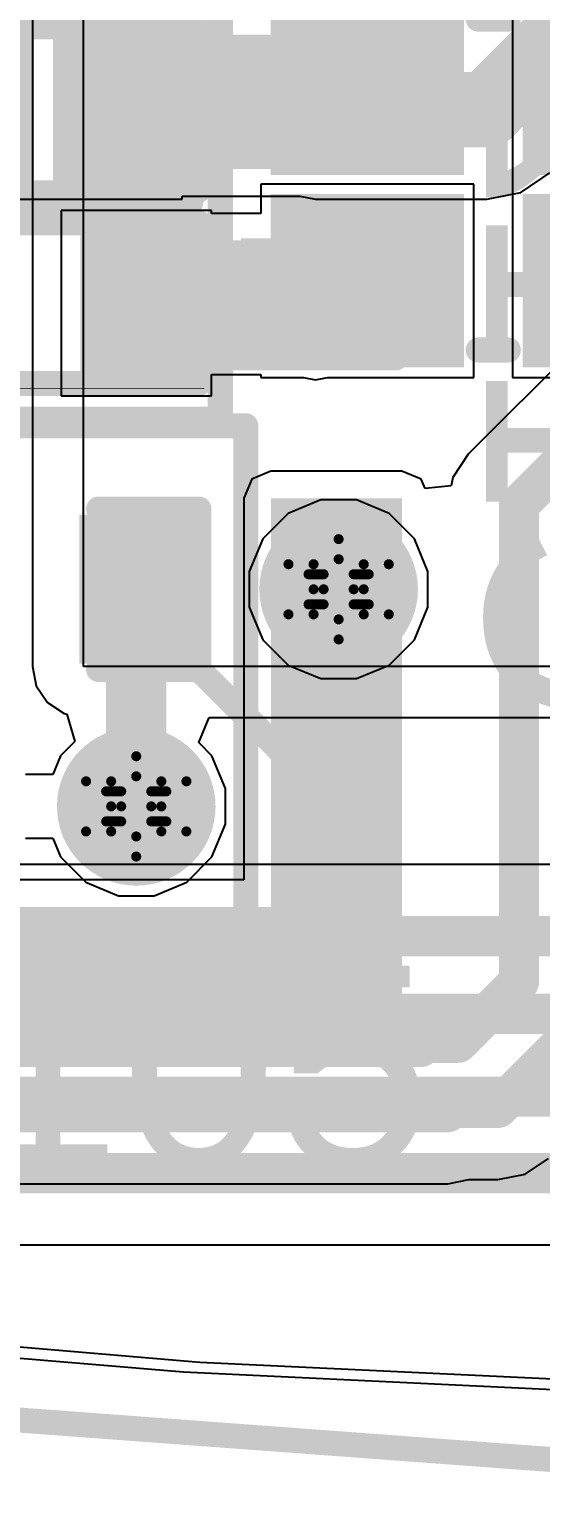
# Model space of a CAD drawing. Header units: inches. Extents: x -2.7 to 10.9, y -2.9 to 7.4.
# Drawn here: x -0.2092 to -0.1072, y -2.8568 to -2.5659 of the extents above; entities that cross this region are included whole.
import ezdxf

# ---------------------------------------------------------------- set-up
doc = ezdxf.new("R2010")
doc.units = ezdxf.units.IN
doc.header["$MEASUREMENT"] = 0
for name, color, linetype in [('Board Outline', 216, 'Continuous'), ('Bottom Layer', 5, 'Continuous'), ('Bottom Overlay', 54, 'Continuous'), ('Bottom Paste', 16, 'Continuous'), ('Bottom Solder', 6, 'Continuous'), ('Drill Drawing', 1, 'Continuous'), ('Layer 2', 16, 'Continuous'), ('Layer 3', 76, 'Continuous'), ('Top Layer', 1, 'Continuous'), ('Top Overlay', 2, 'Continuous'), ('Top Paste', 8, 'Continuous'), ('Top Solder', 216, 'Continuous'), ('Via Holes', 16, 'Continuous')]:
    doc.layers.add(name, color=color, linetype=linetype)
doc.styles.add('Arial', font='', dxfattribs={"height": 0.2})
doc.styles.get('Arial').set_extended_font_data('Arial')

# ---------------------------------------------------------------- blocks, each defined once
blk = doc.blocks.new('YSO690PR_1')
at = {"layer": 'Top Layer'}
for points in [[(-0.04035, 0.03248), (-0.00984, 0.03248), (-0.00984, 0.00591), (-0.04035, 0.00591)], [(0.00984, 0.03248), (0.04035, 0.03248), (0.04035, 0.00591), (0.00984, 0.00591)], [(-0.04035, -0.00591), (-0.00984, -0.00591), (-0.00984, -0.03248), (-0.04035, -0.03248)], [(0.00984, -0.00591), (0.04035, -0.00591), (0.04035, -0.03248), (0.00984, -0.03248)]]:
    blk.add_hatch(color=1, dxfattribs=at).paths.add_polyline_path(points)
at = {"layer": 'Top Paste'}
for points in [[(-0.04035, 0.03248), (-0.00984, 0.03248), (-0.00984, 0.00591), (-0.04035, 0.00591)], [(0.00984, 0.03248), (0.04035, 0.03248), (0.04035, 0.00591), (0.00984, 0.00591)], [(-0.04035, -0.00591), (-0.00984, -0.00591), (-0.00984, -0.03248), (-0.04035, -0.03248)], [(0.00984, -0.00591), (0.04035, -0.00591), (0.04035, -0.03248), (0.00984, -0.03248)]]:
    blk.add_hatch(color=8, dxfattribs=at).paths.add_polyline_path(points)
at = {"layer": 'Top Solder'}
for points in [[(-0.04435, 0.03648), (-0.00584, 0.03648), (-0.00584, 0.00191), (-0.04435, 0.00191)], [(0.00584, 0.03648), (0.04435, 0.03648), (0.04435, 0.00191), (0.00584, 0.00191)], [(-0.04435, -0.00191), (-0.00584, -0.00191), (-0.00584, -0.03648), (-0.04435, -0.03648)], [(0.00584, -0.00191), (0.04435, -0.00191), (0.04435, -0.03648), (0.00584, -0.03648)]]:
    blk.add_hatch(color=216, dxfattribs=at).paths.add_polyline_path(points)
at = {"layer": 'Top Overlay'}
for points in [[(0.003, 0.033, 0.005, 0.005, 0), (-0.003, 0.033, 0.005, 0.005, 0)], [(-0.054, -0.013, 0.00827, 0.00827, 0), (-0.054, -0.023, 0.00827, 0.00827, 0)], [(-0.049, -0.018, 0.00827, 0.00827, 0), (-0.054, -0.013, 0.00827, 0.00827, 0)], [(-0.049, -0.018, 0.00827, 0.00827, 0), (-0.054, -0.023, 0.00827, 0.00827, 0)], [(0.003, -0.033, 0.005, 0.005, 0), (-0.003, -0.033, 0.005, 0.005, 0)]]:
    blk.add_lwpolyline(points, format="xyseb", dxfattribs=at)
for points in [[(-0.00425, 0.033, 0.0025, 0.0025, 1), (-0.00175, 0.033, 0.0025, 0.0025, 1)], [(0.00175, 0.033, 0.0025, 0.0025, 1), (0.00425, 0.033, 0.0025, 0.0025, 1)], [(-0.05607, -0.013, 0.00413, 0.00413, 1), (-0.05193, -0.013, 0.00413, 0.00413, 1)], [(-0.05607, -0.013, 0.00413, 0.00413, 1), (-0.05193, -0.013, 0.00413, 0.00413, 1)], [(-0.05107, -0.018, 0.00413, 0.00413, 1), (-0.04693, -0.018, 0.00413, 0.00413, 1)], [(-0.05107, -0.018, 0.00413, 0.00413, 1), (-0.04693, -0.018, 0.00413, 0.00413, 1)], [(-0.05607, -0.023, 0.00413, 0.00413, 1), (-0.05193, -0.023, 0.00413, 0.00413, 1)], [(-0.05607, -0.023, 0.00413, 0.00413, 1), (-0.05193, -0.023, 0.00413, 0.00413, 1)], [(-0.00425, -0.033, 0.0025, 0.0025, 1), (-0.00175, -0.033, 0.0025, 0.0025, 1)], [(0.00175, -0.033, 0.0025, 0.0025, 1), (0.00425, -0.033, 0.0025, 0.0025, 1)]]:
    blk.add_lwpolyline(points, format="xyseb", close=True, dxfattribs=at)
blk = doc.blocks.new('R___0402_54')
at = {"layer": 'Top Layer'}
for points in [[(-0.0275, -0.0125), (-0.0275, 0.0125), (-0.0095, 0.0125), (-0.0095, -0.0125)], [(0.0095, -0.0125), (0.0095, 0.0125), (0.0275, 0.0125), (0.0275, -0.0125)]]:
    blk.add_hatch(color=1, dxfattribs=at).paths.add_polyline_path(points)
at = {"layer": 'Top Paste'}
for points in [[(-0.0275, -0.0125), (-0.0275, 0.0125), (-0.0095, 0.0125), (-0.0095, -0.0125)], [(0.0095, -0.0125), (0.0095, 0.0125), (0.0275, 0.0125), (0.0275, -0.0125)]]:
    blk.add_hatch(color=8, dxfattribs=at).paths.add_polyline_path(points)
at = {"layer": 'Top Solder'}
for points in [[(-0.02967, -0.01467), (-0.02967, 0.01467), (-0.00733, 0.01467), (-0.00733, -0.01467)], [(0.00733, -0.01467), (0.00733, 0.01467), (0.02967, 0.01467), (0.02967, -0.01467)]]:
    blk.add_hatch(color=216, dxfattribs=at).paths.add_polyline_path(points)
at = {"layer": 'Top Overlay'}
for points in [[(-0.031, 0.016, 0.005, 0.005, 0), (0.031, 0.016, 0.005, 0.005, 0)], [(-0.031, -0.016, 0.005, 0.005, 0), (-0.031, 0.016, 0.005, 0.005, 0)], [(0.031, -0.016, 0.005, 0.005, 0), (0.031, 0.016, 0.005, 0.005, 0)], [(-0.031, -0.016, 0.005, 0.005, 0), (0.031, -0.016, 0.005, 0.005, 0)], [(-0.032, -0.017, 0.000127, 0.000127, 0), (0.032, -0.017, 0.000127, 0.000127, 0)]]:
    blk.add_lwpolyline(points, format="xyseb", dxfattribs=at)
for points in [[(-0.03225, 0.016, 0.0025, 0.0025, 1), (-0.02975, 0.016, 0.0025, 0.0025, 1)], [(-0.03225, 0.016, 0.0025, 0.0025, 1), (-0.02975, 0.016, 0.0025, 0.0025, 1)], [(0.02975, 0.016, 0.0025, 0.0025, 1), (0.03225, 0.016, 0.0025, 0.0025, 1)], [(0.02975, 0.016, 0.0025, 0.0025, 1), (0.03225, 0.016, 0.0025, 0.0025, 1)], [(-0.03225, -0.016, 0.0025, 0.0025, 1), (-0.02975, -0.016, 0.0025, 0.0025, 1)], [(-0.03225, -0.016, 0.0025, 0.0025, 1), (-0.02975, -0.016, 0.0025, 0.0025, 1)], [(0.02975, -0.016, 0.0025, 0.0025, 1), (0.03225, -0.016, 0.0025, 0.0025, 1)], [(0.02975, -0.016, 0.0025, 0.0025, 1), (0.03225, -0.016, 0.0025, 0.0025, 1)], [(-0.03203, -0.017, 0.0000635, 0.0000635, 1), (-0.03197, -0.017, 0.0000635, 0.0000635, 1)], [(0.03197, -0.017, 0.0000635, 0.0000635, 1), (0.03203, -0.017, 0.0000635, 0.0000635, 1)]]:
    blk.add_lwpolyline(points, format="xyseb", close=True, dxfattribs=at)
blk = doc.blocks.new('IND_0402_B_67')
at = {"layer": 'Bottom Layer'}
for points in [[(-0.02165, 0.01181), (-0.00591, 0.01181), (-0.00591, -0.01181), (-0.02165, -0.01181)], [(0.00591, 0.01181), (0.02165, 0.01181), (0.02165, -0.01181), (0.00591, -0.01181)]]:
    blk.add_hatch(color=5, dxfattribs=at).paths.add_polyline_path(points)
at = {"layer": 'Bottom Paste'}
for points in [[(-0.02165, 0.01181), (-0.00591, 0.01181), (-0.00591, -0.01181), (-0.02165, -0.01181)], [(0.00591, 0.01181), (0.02165, 0.01181), (0.02165, -0.01181), (0.00591, -0.01181)]]:
    blk.add_hatch(color=16, dxfattribs=at).paths.add_polyline_path(points)
at = {"layer": 'Bottom Solder'}
for points in [[(-0.02565, 0.01581), (-0.00191, 0.01581), (-0.00191, -0.01581), (-0.02565, -0.01581)], [(0.00191, 0.01581), (0.02565, 0.01581), (0.02565, -0.01581), (0.00191, -0.01581)]]:
    blk.add_hatch(color=6, dxfattribs=at).paths.add_polyline_path(points)
at = {"layer": 'Bottom Overlay'}
for points in [[(-0.028, 0.018, 0.00787, 0.00787, 0), (-0.012, 0.018, 0.00787, 0.00787, 0)], [(-0.028, -0.018, 0.00787, 0.00787, 0), (-0.028, 0.018, 0.00787, 0.00787, 0)], [(-0.012, 0.018, 0.00787, 0.00787, 0), (0.028, 0.018, 0.00787, 0.00787, 0)], [(0.028, -0.018, 0.00787, 0.00787, 0), (0.028, 0.018, 0.00787, 0.00787, 0)], [(-0.028, -0.018, 0.00787, 0.00787, 0), (-0.012, -0.018, 0.00787, 0.00787, 0)], [(-0.012, -0.018, 0.00787, 0.00787, 0), (0.028, -0.018, 0.00787, 0.00787, 0)]]:
    blk.add_lwpolyline(points, format="xyseb", dxfattribs=at)
for points in [[(-0.02997, 0.018, 0.00394, 0.00394, 1), (-0.02603, 0.018, 0.00394, 0.00394, 1)], [(-0.02997, 0.018, 0.00394, 0.00394, 1), (-0.02603, 0.018, 0.00394, 0.00394, 1)], [(-0.01397, 0.018, 0.00394, 0.00394, 1), (-0.01003, 0.018, 0.00394, 0.00394, 1)], [(-0.01397, 0.018, 0.00394, 0.00394, 1), (-0.01003, 0.018, 0.00394, 0.00394, 1)], [(0.02603, 0.018, 0.00394, 0.00394, 1), (0.02997, 0.018, 0.00394, 0.00394, 1)], [(0.02603, 0.018, 0.00394, 0.00394, 1), (0.02997, 0.018, 0.00394, 0.00394, 1)], [(-0.02997, -0.018, 0.00394, 0.00394, 1), (-0.02603, -0.018, 0.00394, 0.00394, 1)], [(-0.02997, -0.018, 0.00394, 0.00394, 1), (-0.02603, -0.018, 0.00394, 0.00394, 1)], [(-0.01397, -0.018, 0.00394, 0.00394, 1), (-0.01003, -0.018, 0.00394, 0.00394, 1)], [(-0.01397, -0.018, 0.00394, 0.00394, 1), (-0.01003, -0.018, 0.00394, 0.00394, 1)], [(0.02603, -0.018, 0.00394, 0.00394, 1), (0.02997, -0.018, 0.00394, 0.00394, 1)], [(0.02603, -0.018, 0.00394, 0.00394, 1), (0.02997, -0.018, 0.00394, 0.00394, 1)]]:
    blk.add_lwpolyline(points, format="xyseb", close=True, dxfattribs=at)
blk = doc.blocks.new('C___0402_B_76')
at = {"layer": 'Bottom Layer'}
for points in [[(-0.0095, 0.0125), (-0.0095, -0.0125), (-0.0275, -0.0125), (-0.0275, 0.0125)], [(0.0275, 0.0125), (0.0275, -0.0125), (0.0095, -0.0125), (0.0095, 0.0125)]]:
    blk.add_hatch(color=5, dxfattribs=at).paths.add_polyline_path(points)
at = {"layer": 'Bottom Paste'}
for points in [[(-0.0095, 0.0125), (-0.0095, -0.0125), (-0.0275, -0.0125), (-0.0275, 0.0125)], [(0.0275, 0.0125), (0.0275, -0.0125), (0.0095, -0.0125), (0.0095, 0.0125)]]:
    blk.add_hatch(color=16, dxfattribs=at).paths.add_polyline_path(points)
at = {"layer": 'Bottom Solder'}
for points in [[(-0.00714, 0.01486), (-0.00714, -0.01486), (-0.02986, -0.01486), (-0.02986, 0.01486)], [(0.02986, 0.01486), (0.02986, -0.01486), (0.00714, -0.01486), (0.00714, 0.01486)]]:
    blk.add_hatch(color=6, dxfattribs=at).paths.add_polyline_path(points)
at = {"layer": 'Bottom Overlay'}
for points in [[(-0.031, 0.016, 0.005, 0.005, 0), (-0.011, 0.016, 0.005, 0.005, 0)], [(-0.031, 0.016, 0.005, 0.005, 0), (-0.031, -0.016, 0.005, 0.005, 0)], [(0.011, 0.016, 0.005, 0.005, 0), (0.031, 0.016, 0.005, 0.005, 0)], [(0.031, 0.016, 0.005, 0.005, 0), (0.031, -0.016, 0.005, 0.005, 0)], [(-0.031, -0.016, 0.005, 0.005, 0), (-0.011, -0.016, 0.005, 0.005, 0)], [(0.011, -0.016, 0.005, 0.005, 0), (0.031, -0.016, 0.005, 0.005, 0)]]:
    blk.add_lwpolyline(points, format="xyseb", dxfattribs=at)
for points in [[(-0.03225, 0.016, 0.0025, 0.0025, 1), (-0.02975, 0.016, 0.0025, 0.0025, 1)], [(-0.03225, 0.016, 0.0025, 0.0025, 1), (-0.02975, 0.016, 0.0025, 0.0025, 1)], [(-0.01225, 0.016, 0.0025, 0.0025, 1), (-0.00975, 0.016, 0.0025, 0.0025, 1)], [(0.00975, 0.016, 0.0025, 0.0025, 1), (0.01225, 0.016, 0.0025, 0.0025, 1)], [(0.02975, 0.016, 0.0025, 0.0025, 1), (0.03225, 0.016, 0.0025, 0.0025, 1)], [(0.02975, 0.016, 0.0025, 0.0025, 1), (0.03225, 0.016, 0.0025, 0.0025, 1)], [(-0.03225, -0.016, 0.0025, 0.0025, 1), (-0.02975, -0.016, 0.0025, 0.0025, 1)], [(-0.03225, -0.016, 0.0025, 0.0025, 1), (-0.02975, -0.016, 0.0025, 0.0025, 1)], [(-0.01225, -0.016, 0.0025, 0.0025, 1), (-0.00975, -0.016, 0.0025, 0.0025, 1)], [(0.00975, -0.016, 0.0025, 0.0025, 1), (0.01225, -0.016, 0.0025, 0.0025, 1)], [(0.02975, -0.016, 0.0025, 0.0025, 1), (0.03225, -0.016, 0.0025, 0.0025, 1)], [(0.02975, -0.016, 0.0025, 0.0025, 1), (0.03225, -0.016, 0.0025, 0.0025, 1)]]:
    blk.add_lwpolyline(points, format="xyseb", close=True, dxfattribs=at)
blk = doc.blocks.new('C___0402_83')
at = {"layer": 'Top Layer'}
for points in [[(-0.0275, -0.0125), (-0.0275, 0.0125), (-0.0095, 0.0125), (-0.0095, -0.0125)], [(0.0095, -0.0125), (0.0095, 0.0125), (0.0275, 0.0125), (0.0275, -0.0125)]]:
    blk.add_hatch(color=1, dxfattribs=at).paths.add_polyline_path(points)
at = {"layer": 'Top Paste'}
for points in [[(-0.0275, -0.0125), (-0.0275, 0.0125), (-0.0095, 0.0125), (-0.0095, -0.0125)], [(0.0095, -0.0125), (0.0095, 0.0125), (0.0275, 0.0125), (0.0275, -0.0125)]]:
    blk.add_hatch(color=8, dxfattribs=at).paths.add_polyline_path(points)
at = {"layer": 'Top Solder'}
for points in [[(-0.02986, -0.01486), (-0.02986, 0.01486), (-0.00714, 0.01486), (-0.00714, -0.01486)], [(0.00714, -0.01486), (0.00714, 0.01486), (0.02986, 0.01486), (0.02986, -0.01486)]]:
    blk.add_hatch(color=216, dxfattribs=at).paths.add_polyline_path(points)
at = {"layer": 'Top Overlay'}
for points in [[(-0.031, 0.016, 0.005, 0.005, 0), (-0.031, -0.016, 0.005, 0.005, 0)], [(-0.011, 0.016, 0.005, 0.005, 0), (-0.031, 0.016, 0.005, 0.005, 0)], [(0.031, 0.016, 0.005, 0.005, 0), (0.011, 0.016, 0.005, 0.005, 0)], [(0.031, 0.016, 0.005, 0.005, 0), (0.031, -0.016, 0.005, 0.005, 0)], [(-0.011, -0.016, 0.005, 0.005, 0), (-0.031, -0.016, 0.005, 0.005, 0)], [(0.031, -0.016, 0.005, 0.005, 0), (0.011, -0.016, 0.005, 0.005, 0)]]:
    blk.add_lwpolyline(points, format="xyseb", dxfattribs=at)
for points in [[(-0.03225, 0.016, 0.0025, 0.0025, 1), (-0.02975, 0.016, 0.0025, 0.0025, 1)], [(-0.03225, 0.016, 0.0025, 0.0025, 1), (-0.02975, 0.016, 0.0025, 0.0025, 1)], [(-0.01225, 0.016, 0.0025, 0.0025, 1), (-0.00975, 0.016, 0.0025, 0.0025, 1)], [(0.00975, 0.016, 0.0025, 0.0025, 1), (0.01225, 0.016, 0.0025, 0.0025, 1)], [(0.02975, 0.016, 0.0025, 0.0025, 1), (0.03225, 0.016, 0.0025, 0.0025, 1)], [(0.02975, 0.016, 0.0025, 0.0025, 1), (0.03225, 0.016, 0.0025, 0.0025, 1)], [(-0.03225, -0.016, 0.0025, 0.0025, 1), (-0.02975, -0.016, 0.0025, 0.0025, 1)], [(-0.03225, -0.016, 0.0025, 0.0025, 1), (-0.02975, -0.016, 0.0025, 0.0025, 1)], [(-0.01225, -0.016, 0.0025, 0.0025, 1), (-0.00975, -0.016, 0.0025, 0.0025, 1)], [(0.00975, -0.016, 0.0025, 0.0025, 1), (0.01225, -0.016, 0.0025, 0.0025, 1)], [(0.02975, -0.016, 0.0025, 0.0025, 1), (0.03225, -0.016, 0.0025, 0.0025, 1)], [(0.02975, -0.016, 0.0025, 0.0025, 1), (0.03225, -0.016, 0.0025, 0.0025, 1)]]:
    blk.add_lwpolyline(points, format="xyseb", close=True, dxfattribs=at)
blk = doc.blocks.new('C___0402_84')
at = {"layer": 'Top Layer'}
for points in [[(-0.0275, -0.0125), (-0.0275, 0.0125), (-0.0095, 0.0125), (-0.0095, -0.0125)], [(0.0095, -0.0125), (0.0095, 0.0125), (0.0275, 0.0125), (0.0275, -0.0125)]]:
    blk.add_hatch(color=1, dxfattribs=at).paths.add_polyline_path(points)
at = {"layer": 'Top Paste'}
for points in [[(-0.0275, -0.0125), (-0.0275, 0.0125), (-0.0095, 0.0125), (-0.0095, -0.0125)], [(0.0095, -0.0125), (0.0095, 0.0125), (0.0275, 0.0125), (0.0275, -0.0125)]]:
    blk.add_hatch(color=8, dxfattribs=at).paths.add_polyline_path(points)
at = {"layer": 'Top Solder'}
for points in [[(-0.02986, -0.01486), (-0.02986, 0.01486), (-0.00714, 0.01486), (-0.00714, -0.01486)], [(0.00714, -0.01486), (0.00714, 0.01486), (0.02986, 0.01486), (0.02986, -0.01486)]]:
    blk.add_hatch(color=216, dxfattribs=at).paths.add_polyline_path(points)
at = {"layer": 'Top Overlay'}
for points in [[(-0.031, 0.016, 0.005, 0.005, 0), (-0.031, -0.016, 0.005, 0.005, 0)], [(-0.011, 0.016, 0.005, 0.005, 0), (-0.031, 0.016, 0.005, 0.005, 0)], [(0.031, 0.016, 0.005, 0.005, 0), (0.011, 0.016, 0.005, 0.005, 0)], [(0.031, 0.016, 0.005, 0.005, 0), (0.031, -0.016, 0.005, 0.005, 0)], [(-0.011, -0.016, 0.005, 0.005, 0), (-0.031, -0.016, 0.005, 0.005, 0)], [(0.031, -0.016, 0.005, 0.005, 0), (0.011, -0.016, 0.005, 0.005, 0)]]:
    blk.add_lwpolyline(points, format="xyseb", dxfattribs=at)
for points in [[(-0.03225, 0.016, 0.0025, 0.0025, 1), (-0.02975, 0.016, 0.0025, 0.0025, 1)], [(-0.03225, 0.016, 0.0025, 0.0025, 1), (-0.02975, 0.016, 0.0025, 0.0025, 1)], [(-0.01225, 0.016, 0.0025, 0.0025, 1), (-0.00975, 0.016, 0.0025, 0.0025, 1)], [(0.00975, 0.016, 0.0025, 0.0025, 1), (0.01225, 0.016, 0.0025, 0.0025, 1)], [(0.02975, 0.016, 0.0025, 0.0025, 1), (0.03225, 0.016, 0.0025, 0.0025, 1)], [(0.02975, 0.016, 0.0025, 0.0025, 1), (0.03225, 0.016, 0.0025, 0.0025, 1)], [(-0.03225, -0.016, 0.0025, 0.0025, 1), (-0.02975, -0.016, 0.0025, 0.0025, 1)], [(-0.03225, -0.016, 0.0025, 0.0025, 1), (-0.02975, -0.016, 0.0025, 0.0025, 1)], [(-0.01225, -0.016, 0.0025, 0.0025, 1), (-0.00975, -0.016, 0.0025, 0.0025, 1)], [(0.00975, -0.016, 0.0025, 0.0025, 1), (0.01225, -0.016, 0.0025, 0.0025, 1)], [(0.02975, -0.016, 0.0025, 0.0025, 1), (0.03225, -0.016, 0.0025, 0.0025, 1)], [(0.02975, -0.016, 0.0025, 0.0025, 1), (0.03225, -0.016, 0.0025, 0.0025, 1)]]:
    blk.add_lwpolyline(points, format="xyseb", close=True, dxfattribs=at)

msp = doc.modelspace()

# ---------------------------------------------------------------- hatches: boundary and pattern name
at = {"layer": 'Bottom Layer'}
for points in [[(-0.20042, -2.59378), (-0.13958, -2.59378), (-0.13958, -2.57016), (-0.20042, -2.57016)], [(-0.16097, -2.75991), (-0.13486, -2.75991), (-0.13486, -2.65947), (-0.16097, -2.65947)], [(-0.29581, -2.75991), (-0.13486, -2.75991), (-0.13486, -2.741), (-0.29581, -2.741)]]:
    msp.add_hatch(color=5, dxfattribs=at).paths.add_polyline_path(points)
h = msp.add_hatch(color=5, dxfattribs=at)
edge = h.paths.add_edge_path()
edge.add_arc((-0.14748, -2.67762), 0.01181, 0, 360)
h = msp.add_hatch(color=5, dxfattribs=at)
edge = h.paths.add_edge_path()
edge.add_arc((-0.18783, -2.72092), 0.01181, 0, 360)
at = {"layer": 'Bottom Solder'}
h = msp.add_hatch(color=6, dxfattribs=at)
edge = h.paths.add_edge_path()
edge.add_arc((-0.14748, -2.67762), 0.01581, 0, 360)
h = msp.add_hatch(color=6, dxfattribs=at)
edge = h.paths.add_edge_path()
edge.add_arc((-0.18783, -2.72092), 0.01581, 0, 360)
at = {"layer": 'Layer 2'}
h = msp.add_hatch(color=16, dxfattribs=at)
edge = h.paths.add_edge_path()
edge.add_arc((-0.14748, -2.67762), 0.01181, 0, 360)
h = msp.add_hatch(color=16, dxfattribs=at)
edge = h.paths.add_edge_path()
edge.add_arc((-0.18783, -2.72092), 0.01181, 0, 360)
at = {"layer": 'Layer 3'}
h = msp.add_hatch(color=76, dxfattribs=at)
edge = h.paths.add_edge_path()
edge.add_arc((-0.14748, -2.67762), 0.01181, 0, 360)
h = msp.add_hatch(color=76, dxfattribs=at)
edge = h.paths.add_edge_path()
edge.add_arc((-0.18783, -2.72092), 0.01181, 0, 360)
at = {"layer": 'Top Layer'}
msp.add_hatch(color=1, dxfattribs=at).paths.add_polyline_path([(-0.19683, -2.62937), (-0.1265, -2.62937), (-0.1265, -2.60805), (-0.19683, -2.60805)])
h = msp.add_hatch(color=1, dxfattribs=at)
edge = h.paths.add_edge_path()
edge.add_arc((-0.14748, -2.67762), 0.01181, 0, 360)
h = msp.add_hatch(color=1, dxfattribs=at)
edge = h.paths.add_edge_path()
edge.add_arc((-0.18783, -2.72092), 0.01181, 0, 360)
at = {"layer": 'Top Solder'}
h = msp.add_hatch(color=216, dxfattribs=at)
edge = h.paths.add_edge_path()
edge.add_arc((-0.14748, -2.67762), 0.01581, 0, 360)
h = msp.add_hatch(color=216, dxfattribs=at)
edge = h.paths.add_edge_path()
edge.add_arc((-0.18783, -2.72092), 0.01581, 0, 360)
at = {"layer": 'Via Holes'}
h = msp.add_hatch(color=7, dxfattribs=at)
edge = h.paths.add_edge_path()
edge.add_arc((-0.14748, -2.67762), 0.00591, 0, 360)
h = msp.add_hatch(color=7, dxfattribs=at)
edge = h.paths.add_edge_path()
edge.add_arc((-0.18783, -2.72092), 0.00591, 0, 360)

# ---------------------------------------------------------------- linework, layer by layer
at = {"layer": 'Board Outline'}
msp.add_lwpolyline([(2.84412, -0.24125, 0.005, 0.005, -0.741893), (-2.49969, -1.37795, 0.005, 0.005, 0)], format="xyseb", dxfattribs=at)
at = {"layer": 'Bottom Layer'}
for p, q in [((-0.11114, -2.59845), (-0.10535, -2.59459)), ((-0.23398, -2.59978), (-0.17867, -2.59978)), ((-0.17867, -2.59978), (-0.17867, -2.59919)), ((-0.17867, -2.59919), (-0.15519, -2.59919)), ((-0.15519, -2.59919), (-0.15208, -2.59981)), ((-0.15208, -2.59981), (-0.11796, -2.59981)), ((-0.11796, -2.59981), (-0.11114, -2.59845)), ((-0.10038, -2.62942), (-0.12163, -2.65067)), ((-0.12163, -2.65067), (-0.12472, -2.6553)), ((-0.16479, -2.65564), (-0.16638, -2.65947)), ((-0.16097, -2.65406), (-0.16479, -2.65564)), ((-0.13486, -2.65406), (-0.16097, -2.65406)), ((-0.13103, -2.65564), (-0.13486, -2.65406)), ((-0.13026, -2.6575), (-0.13103, -2.65564)), ((-0.12472, -2.6553), (-0.12506, -2.65699)), ((-0.12506, -2.65699), (-0.13026, -2.6575)), ((-0.16638, -2.65947), (-0.16638, -2.73559)), ((-0.16638, -2.73559), (-0.27181, -2.73559)), ((-0.11029, -2.79426), (-0.10566, -2.79117)), ((-0.12574, -2.79618), (-0.12155, -2.79535)), ((-0.12155, -2.79535), (-0.11576, -2.79535)), ((-0.11576, -2.79535), (-0.11575, -2.79535)), ((-0.11575, -2.79535), (-0.11029, -2.79426)), ((-0.30492, -2.79618), (-0.12574, -2.79618)), ((-0.12574, -2.79618), (-0.12574, -2.79618)), ((-0.17513, -2.83183), (-0.28026, -2.82294)), ((-0.06975, -2.8368), (-0.17513, -2.83183))]:
    msp.add_line(p, q, dxfattribs=at)
for points in [[(-0.11796, -2.58197, 0.015, 0.015, 0), (-0.09823, -2.56223, 0.015, 0.015, 0)], [(-0.15208, -2.58197, 0.015, 0.015, 0), (-0.11796, -2.58197, 0.015, 0.015, 0)], [(-0.11153, -2.66076, 0.008, 0.008, 0), (-0.09029, -2.63951, 0.008, 0.008, 0)], [(-0.11153, -2.75591, 0.008, 0.008, 0), (-0.11153, -2.66076, 0.008, 0.008, 0)], [(-0.1237, -2.76807, 0.008, 0.008, 0), (-0.11153, -2.75591, 0.008, 0.008, 0)], [(-0.11575, -2.78107, 0.008, 0.008, 0), (-0.09669, -2.76201, 0.008, 0.008, 0)], [(-0.29954, -2.76891, 0.008, 0.008, 0), (-0.13113, -2.76891, 0.008, 0.008, 0)], [(-0.13113, -2.76891, 0.008, 0.008, 0), (-0.13029, -2.76807, 0.008, 0.008, 0)], [(-0.13029, -2.76807, 0.008, 0.008, 0), (-0.1237, -2.76807, 0.008, 0.008, 0)], [(-0.30492, -2.78191, 0.008, 0.008, 0), (-0.12574, -2.78191, 0.008, 0.008, 0)], [(-0.12574, -2.78191, 0.008, 0.008, 0), (-0.12491, -2.78107, 0.008, 0.008, 0)], [(-0.12491, -2.78107, 0.008, 0.008, 0), (-0.11575, -2.78107, 0.008, 0.008, 0)]]:
    msp.add_lwpolyline(points, format="xyseb", dxfattribs=at)
for points in [[(-0.15583, -2.58197, 0.0075, 0.0075, 1), (-0.14833, -2.58197, 0.0075, 0.0075, 1)], [(-0.12171, -2.58197, 0.0075, 0.0075, 1), (-0.11421, -2.58197, 0.0075, 0.0075, 1)], [(-0.12171, -2.58197, 0.0075, 0.0075, 1), (-0.11421, -2.58197, 0.0075, 0.0075, 1)], [(-0.11353, -2.66076, 0.004, 0.004, 1), (-0.10953, -2.66076, 0.004, 0.004, 1)], [(-0.11353, -2.66076, 0.004, 0.004, 1), (-0.10953, -2.66076, 0.004, 0.004, 1)], [(-0.11353, -2.75591, 0.004, 0.004, 1), (-0.10953, -2.75591, 0.004, 0.004, 1)], [(-0.11353, -2.75591, 0.004, 0.004, 1), (-0.10953, -2.75591, 0.004, 0.004, 1)], [(-0.13313, -2.76891, 0.004, 0.004, 1), (-0.12913, -2.76891, 0.004, 0.004, 1)], [(-0.13313, -2.76891, 0.004, 0.004, 1), (-0.12913, -2.76891, 0.004, 0.004, 1)], [(-0.13229, -2.76807, 0.004, 0.004, 1), (-0.12829, -2.76807, 0.004, 0.004, 1)], [(-0.13229, -2.76807, 0.004, 0.004, 1), (-0.12829, -2.76807, 0.004, 0.004, 1)], [(-0.1257, -2.76807, 0.004, 0.004, 1), (-0.1217, -2.76807, 0.004, 0.004, 1)], [(-0.1257, -2.76807, 0.004, 0.004, 1), (-0.1217, -2.76807, 0.004, 0.004, 1)], [(-0.12774, -2.78191, 0.004, 0.004, 1), (-0.12374, -2.78191, 0.004, 0.004, 1)], [(-0.12774, -2.78191, 0.004, 0.004, 1), (-0.12374, -2.78191, 0.004, 0.004, 1)], [(-0.12691, -2.78107, 0.004, 0.004, 1), (-0.12291, -2.78107, 0.004, 0.004, 1)], [(-0.12691, -2.78107, 0.004, 0.004, 1), (-0.12291, -2.78107, 0.004, 0.004, 1)], [(-0.11775, -2.78107, 0.004, 0.004, 1), (-0.11375, -2.78107, 0.004, 0.004, 1)], [(-0.11775, -2.78107, 0.004, 0.004, 1), (-0.11375, -2.78107, 0.004, 0.004, 1)]]:
    msp.add_lwpolyline(points, format="xyseb", close=True, dxfattribs=at)
at = {"layer": 'Bottom Overlay'}
for points in [[(-0.472, -2.645, 0.005, 0.005, 0), (-0.166, -2.645, 0.005, 0.005, 0)], [(-0.166, -2.751, 0.005, 0.005, 0), (-0.166, -2.645, 0.005, 0.005, 0)], [(-0.472, -2.751, 0.005, 0.005, 0), (-0.166, -2.751, 0.005, 0.005, 0)]]:
    msp.add_lwpolyline(points, format="xyseb", dxfattribs=at)
for points in [[(-0.16725, -2.645, 0.0025, 0.0025, 1), (-0.16475, -2.645, 0.0025, 0.0025, 1)], [(-0.16725, -2.645, 0.0025, 0.0025, 1), (-0.16475, -2.645, 0.0025, 0.0025, 1)], [(-0.16725, -2.751, 0.0025, 0.0025, 1), (-0.16475, -2.751, 0.0025, 0.0025, 1)], [(-0.16725, -2.751, 0.0025, 0.0025, 1), (-0.16475, -2.751, 0.0025, 0.0025, 1)]]:
    msp.add_lwpolyline(points, format="xyseb", close=True, dxfattribs=at)
at = {"layer": 'Drill Drawing'}
for points in [[(-0.15248, -2.67262, 0.002, 0.002, 0), (-0.14748, -2.66762, 0.002, 0.002, 0)], [(-0.14748, -2.66762, 0.002, 0.002, 0), (-0.14248, -2.67262, 0.002, 0.002, 0)], [(-0.15048, -2.67462, 0.002, 0.002, 0), (-0.14748, -2.67162, 0.002, 0.002, 0)], [(-0.14748, -2.67162, 0.002, 0.002, 0), (-0.14448, -2.67462, 0.002, 0.002, 0)], [(-0.15748, -2.67262, 0.002, 0.002, 0), (-0.15248, -2.67762, 0.002, 0.002, 0)], [(-0.15748, -2.67262, 0.002, 0.002, 0), (-0.15248, -2.67262, 0.002, 0.002, 0)], [(-0.14248, -2.67262, 0.002, 0.002, 0), (-0.13748, -2.67262, 0.002, 0.002, 0)], [(-0.14248, -2.67762, 0.002, 0.002, 0), (-0.13748, -2.67262, 0.002, 0.002, 0)], [(-0.15348, -2.67462, 0.002, 0.002, 0), (-0.15048, -2.67762, 0.002, 0.002, 0)], [(-0.15348, -2.67462, 0.002, 0.002, 0), (-0.15048, -2.67462, 0.002, 0.002, 0)], [(-0.14448, -2.67462, 0.002, 0.002, 0), (-0.14148, -2.67462, 0.002, 0.002, 0)], [(-0.14448, -2.67762, 0.002, 0.002, 0), (-0.14148, -2.67462, 0.002, 0.002, 0)], [(-0.15748, -2.68262, 0.002, 0.002, 0), (-0.15248, -2.67762, 0.002, 0.002, 0)], [(-0.15348, -2.68062, 0.002, 0.002, 0), (-0.15048, -2.67762, 0.002, 0.002, 0)], [(-0.14448, -2.67762, 0.002, 0.002, 0), (-0.14148, -2.68062, 0.002, 0.002, 0)], [(-0.14248, -2.67762, 0.002, 0.002, 0), (-0.13748, -2.68262, 0.002, 0.002, 0)], [(-0.15748, -2.68262, 0.002, 0.002, 0), (-0.15248, -2.68262, 0.002, 0.002, 0)], [(-0.15348, -2.68062, 0.002, 0.002, 0), (-0.15048, -2.68062, 0.002, 0.002, 0)], [(-0.15248, -2.68262, 0.002, 0.002, 0), (-0.14748, -2.68762, 0.002, 0.002, 0)], [(-0.15048, -2.68062, 0.002, 0.002, 0), (-0.14748, -2.68362, 0.002, 0.002, 0)], [(-0.14748, -2.68362, 0.002, 0.002, 0), (-0.14448, -2.68062, 0.002, 0.002, 0)], [(-0.14748, -2.68762, 0.002, 0.002, 0), (-0.14248, -2.68262, 0.002, 0.002, 0)], [(-0.14448, -2.68062, 0.002, 0.002, 0), (-0.14148, -2.68062, 0.002, 0.002, 0)], [(-0.14248, -2.68262, 0.002, 0.002, 0), (-0.13748, -2.68262, 0.002, 0.002, 0)], [(-0.19283, -2.71592, 0.002, 0.002, 0), (-0.18783, -2.71092, 0.002, 0.002, 0)], [(-0.18783, -2.71092, 0.002, 0.002, 0), (-0.18283, -2.71592, 0.002, 0.002, 0)], [(-0.19083, -2.71792, 0.002, 0.002, 0), (-0.18783, -2.71492, 0.002, 0.002, 0)], [(-0.18783, -2.71492, 0.002, 0.002, 0), (-0.18483, -2.71792, 0.002, 0.002, 0)], [(-0.19783, -2.71592, 0.002, 0.002, 0), (-0.19283, -2.72092, 0.002, 0.002, 0)], [(-0.19783, -2.71592, 0.002, 0.002, 0), (-0.19283, -2.71592, 0.002, 0.002, 0)], [(-0.19383, -2.71792, 0.002, 0.002, 0), (-0.19083, -2.72092, 0.002, 0.002, 0)], [(-0.19383, -2.71792, 0.002, 0.002, 0), (-0.19083, -2.71792, 0.002, 0.002, 0)], [(-0.18483, -2.71792, 0.002, 0.002, 0), (-0.18183, -2.71792, 0.002, 0.002, 0)], [(-0.18483, -2.72092, 0.002, 0.002, 0), (-0.18183, -2.71792, 0.002, 0.002, 0)], [(-0.18283, -2.71592, 0.002, 0.002, 0), (-0.17783, -2.71592, 0.002, 0.002, 0)], [(-0.18283, -2.72092, 0.002, 0.002, 0), (-0.17783, -2.71592, 0.002, 0.002, 0)], [(-0.19783, -2.72592, 0.002, 0.002, 0), (-0.19283, -2.72092, 0.002, 0.002, 0)], [(-0.19383, -2.72392, 0.002, 0.002, 0), (-0.19083, -2.72092, 0.002, 0.002, 0)], [(-0.18483, -2.72092, 0.002, 0.002, 0), (-0.18183, -2.72392, 0.002, 0.002, 0)], [(-0.18283, -2.72092, 0.002, 0.002, 0), (-0.17783, -2.72592, 0.002, 0.002, 0)], [(-0.19383, -2.72392, 0.002, 0.002, 0), (-0.19083, -2.72392, 0.002, 0.002, 0)], [(-0.19083, -2.72392, 0.002, 0.002, 0), (-0.18783, -2.72692, 0.002, 0.002, 0)], [(-0.18783, -2.72692, 0.002, 0.002, 0), (-0.18483, -2.72392, 0.002, 0.002, 0)], [(-0.18483, -2.72392, 0.002, 0.002, 0), (-0.18183, -2.72392, 0.002, 0.002, 0)], [(-0.19783, -2.72592, 0.002, 0.002, 0), (-0.19283, -2.72592, 0.002, 0.002, 0)], [(-0.19283, -2.72592, 0.002, 0.002, 0), (-0.18783, -2.73092, 0.002, 0.002, 0)], [(-0.18783, -2.73092, 0.002, 0.002, 0), (-0.18283, -2.72592, 0.002, 0.002, 0)], [(-0.18283, -2.72592, 0.002, 0.002, 0), (-0.17783, -2.72592, 0.002, 0.002, 0)]]:
    msp.add_lwpolyline(points, format="xyseb", dxfattribs=at)
for points in [[(-0.14798, -2.66762, 0.001, 0.001, 1), (-0.14698, -2.66762, 0.001, 0.001, 1)], [(-0.14798, -2.66762, 0.001, 0.001, 1), (-0.14698, -2.66762, 0.001, 0.001, 1)], [(-0.14798, -2.67162, 0.001, 0.001, 1), (-0.14698, -2.67162, 0.001, 0.001, 1)], [(-0.14798, -2.67162, 0.001, 0.001, 1), (-0.14698, -2.67162, 0.001, 0.001, 1)], [(-0.15798, -2.67262, 0.001, 0.001, 1), (-0.15698, -2.67262, 0.001, 0.001, 1)], [(-0.15798, -2.67262, 0.001, 0.001, 1), (-0.15698, -2.67262, 0.001, 0.001, 1)], [(-0.15298, -2.67262, 0.001, 0.001, 1), (-0.15198, -2.67262, 0.001, 0.001, 1)], [(-0.15298, -2.67262, 0.001, 0.001, 1), (-0.15198, -2.67262, 0.001, 0.001, 1)], [(-0.14298, -2.67262, 0.001, 0.001, 1), (-0.14198, -2.67262, 0.001, 0.001, 1)], [(-0.14298, -2.67262, 0.001, 0.001, 1), (-0.14198, -2.67262, 0.001, 0.001, 1)], [(-0.13798, -2.67262, 0.001, 0.001, 1), (-0.13698, -2.67262, 0.001, 0.001, 1)], [(-0.13798, -2.67262, 0.001, 0.001, 1), (-0.13698, -2.67262, 0.001, 0.001, 1)], [(-0.15398, -2.67462, 0.001, 0.001, 1), (-0.15298, -2.67462, 0.001, 0.001, 1)], [(-0.15398, -2.67462, 0.001, 0.001, 1), (-0.15298, -2.67462, 0.001, 0.001, 1)], [(-0.15098, -2.67462, 0.001, 0.001, 1), (-0.14998, -2.67462, 0.001, 0.001, 1)], [(-0.15098, -2.67462, 0.001, 0.001, 1), (-0.14998, -2.67462, 0.001, 0.001, 1)], [(-0.14498, -2.67462, 0.001, 0.001, 1), (-0.14398, -2.67462, 0.001, 0.001, 1)], [(-0.14498, -2.67462, 0.001, 0.001, 1), (-0.14398, -2.67462, 0.001, 0.001, 1)], [(-0.14198, -2.67462, 0.001, 0.001, 1), (-0.14098, -2.67462, 0.001, 0.001, 1)], [(-0.14198, -2.67462, 0.001, 0.001, 1), (-0.14098, -2.67462, 0.001, 0.001, 1)], [(-0.15298, -2.67762, 0.001, 0.001, 1), (-0.15198, -2.67762, 0.001, 0.001, 1)], [(-0.15298, -2.67762, 0.001, 0.001, 1), (-0.15198, -2.67762, 0.001, 0.001, 1)], [(-0.15098, -2.67762, 0.001, 0.001, 1), (-0.14998, -2.67762, 0.001, 0.001, 1)], [(-0.15098, -2.67762, 0.001, 0.001, 1), (-0.14998, -2.67762, 0.001, 0.001, 1)], [(-0.14498, -2.67762, 0.001, 0.001, 1), (-0.14398, -2.67762, 0.001, 0.001, 1)], [(-0.14498, -2.67762, 0.001, 0.001, 1), (-0.14398, -2.67762, 0.001, 0.001, 1)], [(-0.14298, -2.67762, 0.001, 0.001, 1), (-0.14198, -2.67762, 0.001, 0.001, 1)], [(-0.14298, -2.67762, 0.001, 0.001, 1), (-0.14198, -2.67762, 0.001, 0.001, 1)], [(-0.15798, -2.68262, 0.001, 0.001, 1), (-0.15698, -2.68262, 0.001, 0.001, 1)], [(-0.15798, -2.68262, 0.001, 0.001, 1), (-0.15698, -2.68262, 0.001, 0.001, 1)], [(-0.15398, -2.68062, 0.001, 0.001, 1), (-0.15298, -2.68062, 0.001, 0.001, 1)], [(-0.15398, -2.68062, 0.001, 0.001, 1), (-0.15298, -2.68062, 0.001, 0.001, 1)], [(-0.15298, -2.68262, 0.001, 0.001, 1), (-0.15198, -2.68262, 0.001, 0.001, 1)], [(-0.15298, -2.68262, 0.001, 0.001, 1), (-0.15198, -2.68262, 0.001, 0.001, 1)], [(-0.15098, -2.68062, 0.001, 0.001, 1), (-0.14998, -2.68062, 0.001, 0.001, 1)], [(-0.15098, -2.68062, 0.001, 0.001, 1), (-0.14998, -2.68062, 0.001, 0.001, 1)], [(-0.14498, -2.68062, 0.001, 0.001, 1), (-0.14398, -2.68062, 0.001, 0.001, 1)], [(-0.14498, -2.68062, 0.001, 0.001, 1), (-0.14398, -2.68062, 0.001, 0.001, 1)], [(-0.14298, -2.68262, 0.001, 0.001, 1), (-0.14198, -2.68262, 0.001, 0.001, 1)], [(-0.14298, -2.68262, 0.001, 0.001, 1), (-0.14198, -2.68262, 0.001, 0.001, 1)], [(-0.14198, -2.68062, 0.001, 0.001, 1), (-0.14098, -2.68062, 0.001, 0.001, 1)], [(-0.14198, -2.68062, 0.001, 0.001, 1), (-0.14098, -2.68062, 0.001, 0.001, 1)], [(-0.13798, -2.68262, 0.001, 0.001, 1), (-0.13698, -2.68262, 0.001, 0.001, 1)], [(-0.13798, -2.68262, 0.001, 0.001, 1), (-0.13698, -2.68262, 0.001, 0.001, 1)], [(-0.14798, -2.68362, 0.001, 0.001, 1), (-0.14698, -2.68362, 0.001, 0.001, 1)], [(-0.14798, -2.68362, 0.001, 0.001, 1), (-0.14698, -2.68362, 0.001, 0.001, 1)], [(-0.14798, -2.68762, 0.001, 0.001, 1), (-0.14698, -2.68762, 0.001, 0.001, 1)], [(-0.14798, -2.68762, 0.001, 0.001, 1), (-0.14698, -2.68762, 0.001, 0.001, 1)], [(-0.18833, -2.71092, 0.001, 0.001, 1), (-0.18733, -2.71092, 0.001, 0.001, 1)], [(-0.18833, -2.71092, 0.001, 0.001, 1), (-0.18733, -2.71092, 0.001, 0.001, 1)], [(-0.18833, -2.71492, 0.001, 0.001, 1), (-0.18733, -2.71492, 0.001, 0.001, 1)], [(-0.18833, -2.71492, 0.001, 0.001, 1), (-0.18733, -2.71492, 0.001, 0.001, 1)], [(-0.19833, -2.71592, 0.001, 0.001, 1), (-0.19733, -2.71592, 0.001, 0.001, 1)], [(-0.19833, -2.71592, 0.001, 0.001, 1), (-0.19733, -2.71592, 0.001, 0.001, 1)], [(-0.19433, -2.71792, 0.001, 0.001, 1), (-0.19333, -2.71792, 0.001, 0.001, 1)], [(-0.19433, -2.71792, 0.001, 0.001, 1), (-0.19333, -2.71792, 0.001, 0.001, 1)], [(-0.19333, -2.71592, 0.001, 0.001, 1), (-0.19233, -2.71592, 0.001, 0.001, 1)], [(-0.19333, -2.71592, 0.001, 0.001, 1), (-0.19233, -2.71592, 0.001, 0.001, 1)], [(-0.19133, -2.71792, 0.001, 0.001, 1), (-0.19033, -2.71792, 0.001, 0.001, 1)], [(-0.19133, -2.71792, 0.001, 0.001, 1), (-0.19033, -2.71792, 0.001, 0.001, 1)], [(-0.18533, -2.71792, 0.001, 0.001, 1), (-0.18433, -2.71792, 0.001, 0.001, 1)], [(-0.18533, -2.71792, 0.001, 0.001, 1), (-0.18433, -2.71792, 0.001, 0.001, 1)], [(-0.18333, -2.71592, 0.001, 0.001, 1), (-0.18233, -2.71592, 0.001, 0.001, 1)], [(-0.18333, -2.71592, 0.001, 0.001, 1), (-0.18233, -2.71592, 0.001, 0.001, 1)], [(-0.18233, -2.71792, 0.001, 0.001, 1), (-0.18133, -2.71792, 0.001, 0.001, 1)], [(-0.18233, -2.71792, 0.001, 0.001, 1), (-0.18133, -2.71792, 0.001, 0.001, 1)], [(-0.17833, -2.71592, 0.001, 0.001, 1), (-0.17733, -2.71592, 0.001, 0.001, 1)], [(-0.17833, -2.71592, 0.001, 0.001, 1), (-0.17733, -2.71592, 0.001, 0.001, 1)], [(-0.19333, -2.72092, 0.001, 0.001, 1), (-0.19233, -2.72092, 0.001, 0.001, 1)], [(-0.19333, -2.72092, 0.001, 0.001, 1), (-0.19233, -2.72092, 0.001, 0.001, 1)], [(-0.19133, -2.72092, 0.001, 0.001, 1), (-0.19033, -2.72092, 0.001, 0.001, 1)], [(-0.19133, -2.72092, 0.001, 0.001, 1), (-0.19033, -2.72092, 0.001, 0.001, 1)], [(-0.18533, -2.72092, 0.001, 0.001, 1), (-0.18433, -2.72092, 0.001, 0.001, 1)], [(-0.18533, -2.72092, 0.001, 0.001, 1), (-0.18433, -2.72092, 0.001, 0.001, 1)], [(-0.18333, -2.72092, 0.001, 0.001, 1), (-0.18233, -2.72092, 0.001, 0.001, 1)], [(-0.18333, -2.72092, 0.001, 0.001, 1), (-0.18233, -2.72092, 0.001, 0.001, 1)], [(-0.19433, -2.72392, 0.001, 0.001, 1), (-0.19333, -2.72392, 0.001, 0.001, 1)], [(-0.19433, -2.72392, 0.001, 0.001, 1), (-0.19333, -2.72392, 0.001, 0.001, 1)], [(-0.19133, -2.72392, 0.001, 0.001, 1), (-0.19033, -2.72392, 0.001, 0.001, 1)], [(-0.19133, -2.72392, 0.001, 0.001, 1), (-0.19033, -2.72392, 0.001, 0.001, 1)], [(-0.18533, -2.72392, 0.001, 0.001, 1), (-0.18433, -2.72392, 0.001, 0.001, 1)], [(-0.18533, -2.72392, 0.001, 0.001, 1), (-0.18433, -2.72392, 0.001, 0.001, 1)], [(-0.18233, -2.72392, 0.001, 0.001, 1), (-0.18133, -2.72392, 0.001, 0.001, 1)], [(-0.18233, -2.72392, 0.001, 0.001, 1), (-0.18133, -2.72392, 0.001, 0.001, 1)], [(-0.19833, -2.72592, 0.001, 0.001, 1), (-0.19733, -2.72592, 0.001, 0.001, 1)], [(-0.19833, -2.72592, 0.001, 0.001, 1), (-0.19733, -2.72592, 0.001, 0.001, 1)], [(-0.19333, -2.72592, 0.001, 0.001, 1), (-0.19233, -2.72592, 0.001, 0.001, 1)], [(-0.19333, -2.72592, 0.001, 0.001, 1), (-0.19233, -2.72592, 0.001, 0.001, 1)], [(-0.18833, -2.72692, 0.001, 0.001, 1), (-0.18733, -2.72692, 0.001, 0.001, 1)], [(-0.18833, -2.72692, 0.001, 0.001, 1), (-0.18733, -2.72692, 0.001, 0.001, 1)], [(-0.18333, -2.72592, 0.001, 0.001, 1), (-0.18233, -2.72592, 0.001, 0.001, 1)], [(-0.18333, -2.72592, 0.001, 0.001, 1), (-0.18233, -2.72592, 0.001, 0.001, 1)], [(-0.17833, -2.72592, 0.001, 0.001, 1), (-0.17733, -2.72592, 0.001, 0.001, 1)], [(-0.17833, -2.72592, 0.001, 0.001, 1), (-0.17733, -2.72592, 0.001, 0.001, 1)], [(-0.18833, -2.73092, 0.001, 0.001, 1), (-0.18733, -2.73092, 0.001, 0.001, 1)], [(-0.18833, -2.73092, 0.001, 0.001, 1), (-0.18733, -2.73092, 0.001, 0.001, 1)]]:
    msp.add_lwpolyline(points, format="xyseb", close=True, dxfattribs=at)
at = {"layer": 'Layer 2'}
for p, q in [((-0.15103, -2.6598), (-0.15757, -2.66252)), ((-0.14394, -2.6598), (-0.15103, -2.6598)), ((-0.13739, -2.66252), (-0.14394, -2.6598)), ((-0.15757, -2.66252), (-0.16258, -2.66753)), ((-0.13238, -2.66753), (-0.13739, -2.66252)), ((-0.16258, -2.66753), (-0.16529, -2.67407)), ((-0.12967, -2.67407), (-0.13238, -2.66753)), ((-0.16529, -2.67407), (-0.16529, -2.68116)), ((-0.12967, -2.68116), (-0.12967, -2.67407)), ((-0.16529, -2.68116), (-0.16258, -2.6877)), ((-0.13238, -2.6877), (-0.12967, -2.68116)), ((-0.16258, -2.6877), (-0.15757, -2.69272)), ((-0.13739, -2.69272), (-0.13238, -2.6877)), ((-0.15757, -2.69272), (-0.15103, -2.69543)), ((-0.14394, -2.69543), (-0.13739, -2.69272)), ((-0.15103, -2.69543), (-0.14394, -2.69543)), ((-0.17513, -2.83183), (-0.28026, -2.82294)), ((-0.06975, -2.8368), (-0.17513, -2.83183))]:
    msp.add_line(p, q, dxfattribs=at)
at = {"layer": 'Layer 3'}
for p, q in [((-0.20852, -2.413), (-0.20852, -2.693)), ((-0.19833, -2.693), (-0.19833, -2.413)), ((-0.20852, -2.693), (-0.20775, -2.6969)), ((-0.07, -2.693), (-0.19833, -2.693)), ((-0.20775, -2.6969), (-0.20553, -2.70021)), ((-0.20553, -2.70021), (-0.20223, -2.70242)), ((-0.20223, -2.70242), (-0.20169, -2.70253)), ((-0.20169, -2.70253), (-0.20004, -2.70795)), ((-0.17536, -2.7082), (-0.17329, -2.7032)), ((-0.17329, -2.7032), (-0.07, -2.7032)), ((-0.20004, -2.70795), (-0.20292, -2.71083)), ((-0.17273, -2.71083), (-0.17536, -2.7082)), ((-0.20292, -2.71083), (-0.20447, -2.71455)), ((-0.17001, -2.71738), (-0.17273, -2.71083)), ((-0.20447, -2.71455), (-0.20988, -2.71455)), ((-0.17001, -2.72447), (-0.17001, -2.71738)), ((-0.17273, -2.73101), (-0.17001, -2.72447)), ((-0.20988, -2.72729), (-0.20446, -2.72729)), ((-0.20446, -2.72729), (-0.20292, -2.73101)), ((-0.20292, -2.73101), (-0.19791, -2.73602)), ((-0.17774, -2.73602), (-0.17273, -2.73101)), ((-0.19791, -2.73602), (-0.19137, -2.73873)), ((-0.18428, -2.73873), (-0.17774, -2.73602)), ((-0.19137, -2.73873), (-0.18428, -2.73873)), ((-0.17841, -2.83378), (-0.28364, -2.82485)), ((-0.07292, -2.83877), (-0.17841, -2.83378))]:
    msp.add_line(p, q, dxfattribs=at)
at = {"layer": 'Top Layer'}
for p, q in [((-0.11281, -2.55841), (-0.11281, -2.59698)), ((-0.1205, -2.5968), (-0.16301, -2.5968)), ((-0.16301, -2.5968), (-0.16301, -2.60264)), ((-0.1205, -2.63537), (-0.1205, -2.5968)), ((-0.11281, -2.59698), (-0.11281, -2.63537)), ((-0.17283, -2.60205), (-0.20283, -2.60205)), ((-0.20283, -2.60205), (-0.20283, -2.63905)), ((-0.17283, -2.60264), (-0.17283, -2.60205)), ((-0.16301, -2.60264), (-0.17283, -2.60264)), ((-0.17283, -2.63905), (-0.17283, -2.63478)), ((-0.17283, -2.63478), (-0.16301, -2.63478)), ((-0.16301, -2.63478), (-0.16301, -2.63537)), ((-0.16301, -2.63537), (-0.15451, -2.63537)), ((-0.15451, -2.63537), (-0.15212, -2.63585)), ((-0.15212, -2.63585), (-0.14972, -2.63537)), ((-0.14972, -2.63537), (-0.1205, -2.63537)), ((-0.11281, -2.63537), (-0.0703, -2.63537)), ((-0.20283, -2.63905), (-0.17283, -2.63905)), ((-0.15103, -2.6598), (-0.15757, -2.66252)), ((-0.14394, -2.6598), (-0.15103, -2.6598)), ((-0.13739, -2.66252), (-0.14394, -2.6598)), ((-0.15757, -2.66252), (-0.16258, -2.66753)), ((-0.13238, -2.66753), (-0.13739, -2.66252)), ((-0.16258, -2.66753), (-0.16529, -2.67407)), ((-0.12967, -2.67407), (-0.13238, -2.66753)), ((-0.16529, -2.67407), (-0.16529, -2.68116)), ((-0.12967, -2.68116), (-0.12967, -2.67407)), ((-0.16529, -2.68116), (-0.16258, -2.6877)), ((-0.13238, -2.6877), (-0.12967, -2.68116)), ((-0.16258, -2.6877), (-0.15757, -2.69272)), ((-0.13739, -2.69272), (-0.13238, -2.6877)), ((-0.15757, -2.69272), (-0.15103, -2.69543)), ((-0.14394, -2.69543), (-0.13739, -2.69272)), ((-0.15103, -2.69543), (-0.14394, -2.69543)), ((0.03802, -2.73253), (-0.37504, -2.73253)), ((-0.35837, -2.80835), (0.27921, -2.80835)), ((-0.17513, -2.83183), (-0.28026, -2.82294)), ((-0.06975, -2.8368), (-0.17513, -2.83183))]:
    msp.add_line(p, q, dxfattribs=at)
for points in [[(-0.15212, -2.62055, 0.01, 0.01, 0), (-0.15208, -2.62051, 0.01, 0.01, 0)], [(-0.18783, -2.72092, 0.012, 0.012, 0), (-0.18783, -2.67762, 0.012, 0.012, 0)], [(-0.38095, -2.7468, 0.008, 0.008, 0), (0.04393, -2.7468, 0.008, 0.008, 0)], [(-0.3881, -2.7623, 0.008, 0.008, 0), (0.06612, -2.7623, 0.008, 0.008, 0)], [(-0.47255, -2.77881, 0.008, 0.008, 0), (0.08269, -2.77881, 0.008, 0.008, 0)], [(-0.47725, -2.79407, 0.008, 0.008, 0), (0.27921, -2.79407, 0.008, 0.008, 0)]]:
    msp.add_lwpolyline(points, format="xyseb", dxfattribs=at)
for points in [[(-0.15462, -2.62055, 0.005, 0.005, 1), (-0.14962, -2.62055, 0.005, 0.005, 1)], [(-0.15458, -2.62051, 0.005, 0.005, 1), (-0.14958, -2.62051, 0.005, 0.005, 1)], [(-0.19083, -2.67762, 0.006, 0.006, 1), (-0.18483, -2.67762, 0.006, 0.006, 1)], [(-0.19083, -2.72092, 0.006, 0.006, 1), (-0.18483, -2.72092, 0.006, 0.006, 1)]]:
    msp.add_lwpolyline(points, format="xyseb", close=True, dxfattribs=at)
at = {"layer": 'Top Overlay'}
for points in [[(-0.17106, -2.64367, 0.005, 0.005, 0), (-0.17106, -2.51248, 0.005, 0.005, 0)], [(-0.25791, -2.64367, 0.005, 0.005, 0), (-0.17106, -2.64367, 0.005, 0.005, 0)], [(-0.17533, -2.69362, 0.005, 0.005, 0), (-0.14997, -2.71897, 0.005, 0.005, 0)], [(-0.14997, -2.74092, 0.005, 0.005, 0), (-0.14997, -2.71897, 0.005, 0.005, 0)]]:
    msp.add_lwpolyline(points, format="xyseb", dxfattribs=at)
for points in [[(-0.17231, -2.64367, 0.0025, 0.0025, 1), (-0.16981, -2.64367, 0.0025, 0.0025, 1)], [(-0.17231, -2.64367, 0.0025, 0.0025, 1), (-0.16981, -2.64367, 0.0025, 0.0025, 1)], [(-0.17658, -2.69362, 0.0025, 0.0025, 1), (-0.17408, -2.69362, 0.0025, 0.0025, 1)], [(-0.15122, -2.71897, 0.0025, 0.0025, 1), (-0.14872, -2.71897, 0.0025, 0.0025, 1)], [(-0.15122, -2.71897, 0.0025, 0.0025, 1), (-0.14872, -2.71897, 0.0025, 0.0025, 1)], [(-0.15122, -2.74092, 0.0025, 0.0025, 1), (-0.14872, -2.74092, 0.0025, 0.0025, 1)]]:
    msp.add_lwpolyline(points, format="xyseb", close=True, dxfattribs=at)

# ---------------------------------------------------------------- block references
for name, p in [('IND_0402_B_67', (-0.20633, -2.58197)), ('R___0402_54', (-0.20633, -2.62055))]:
    msp.add_blockref(name, p)
for name, p, rotation in [('YSO690PR_1', (-0.11665, -2.59689), 180), ('C___0402_84', (-0.20633, -2.58197), 180), ('C___0402_B_76', (-0.15208, -2.60047), 90), ('C___0402_83', (-0.20633, -2.67762), 180)]:
    msp.add_blockref(name, p, dxfattribs=dict(rotation=rotation))

# ---------------------------------------------------------------- texts
at = {"layer": 'Bottom Overlay', "style": 'Arial', "text_generation_flag": 2}
msp.add_text('C112', height=0.04, rotation=270, dxfattribs=at).set_placement((-0.11811, -2.70478))
at = {"layer": 'Top Overlay', "style": 'Arial'}
msp.add_text('C105', height=0.04, dxfattribs=at).set_placement((-0.2623, -2.79266))

doc.saveas('drawing.dxf')
